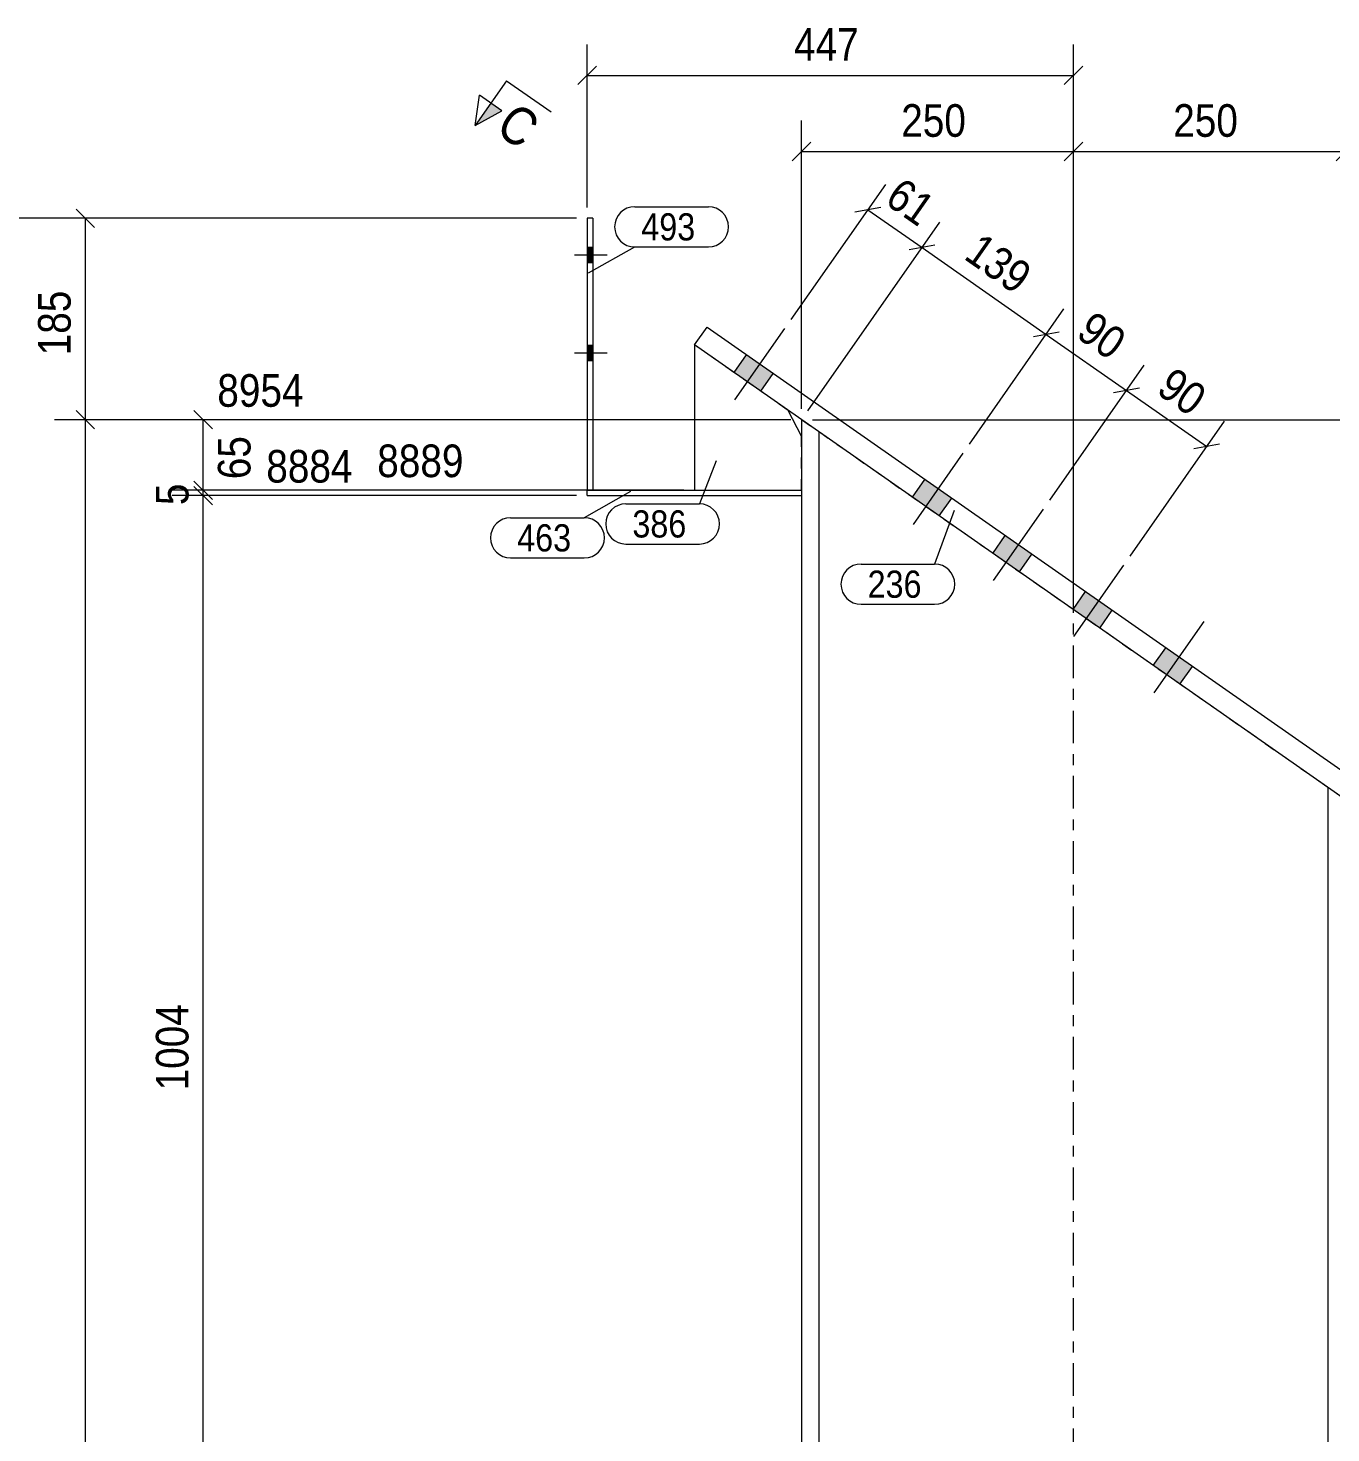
# Model space of a CAD drawing. Header units: millimetres. Extents: x 2 to 579, y 1 to 825.
# Drawn here: x 131.9 to 251.6, y 605.3 to 734.4 of the extents above; entities that cross this region are included whole.
import ezdxf

# ---------------------------------------------------------------- set-up
doc = ezdxf.new("R2010")
doc.units = ezdxf.units.MM
for name, pattern in [('XKITLINE00', [0]), ('XKITLINE01', [4, 1, -1, 1, -1]), ('XKITLINE03', [6, 3, -1, 1, -1])]:
    doc.linetypes.add(name, pattern=pattern)
for name, color, linetype, lineweight in [('Bolt', 3, 'Continuous', 0), ('Dimensions', 7, 'Continuous', 0), ('Part', 2, 'Continuous', 0), ('PartMark', 7, 'Continuous', 0), ('Section', 6, 'Continuous', 0)]:
    doc.layers.add(name, color=color, linetype=linetype, lineweight=lineweight)
doc.styles.add('ARIAL', font='ARIAL.TTF')

# ---------------------------------------------------------------- blocks, each defined once
blk = doc.blocks.new('*A5')
at = {"layer": 'Bolt'}
for points in [[(200.36, 702.66), (199.22, 701.02), (196.76, 702.74), (197.91, 704.38)], [(200.36, 702.66), (199.22, 701.02), (196.76, 702.74), (197.91, 704.38)], [(216.76, 691.2), (215.61, 689.56), (213.15, 691.28), (214.3, 692.92)], [(216.76, 691.2), (215.61, 689.56), (213.15, 691.28), (214.3, 692.92)], [(224.13, 686.05), (222.99, 684.41), (220.53, 686.12), (221.67, 687.76)], [(224.13, 686.05), (222.99, 684.41), (220.53, 686.12), (221.67, 687.76)], [(231.51, 680.89), (230.36, 679.25), (227.91, 680.97), (229.05, 682.61)], [(231.51, 680.89), (230.36, 679.25), (227.91, 680.97), (229.05, 682.61)], [(238.89, 675.73), (237.74, 674.09), (235.28, 675.81), (236.43, 677.45)], [(238.89, 675.73), (237.74, 674.09), (235.28, 675.81), (236.43, 677.45)], [(278.23, 648.23), (277.08, 646.6), (274.62, 648.31), (275.77, 649.95)], [(278.23, 648.23), (277.08, 646.6), (274.62, 648.31), (275.77, 649.95)], [(285.61, 643.08), (284.46, 641.44), (282, 643.16), (283.15, 644.8)], [(285.61, 643.08), (284.46, 641.44), (282, 643.16), (283.15, 644.8)], [(292.98, 637.92), (291.84, 636.28), (289.38, 638), (290.52, 639.64)], [(292.98, 637.92), (291.84, 636.28), (289.38, 638), (290.52, 639.64)], [(306.92, 628.18), (305.77, 626.54), (303.31, 628.26), (304.46, 629.9)], [(306.92, 628.18), (305.77, 626.54), (303.31, 628.26), (304.46, 629.9)]]:
    blk.add_hatch(color=3, dxfattribs=at).paths.add_polyline_path(points, flags=17)
at = {"layer": 'Bolt', "color": 3, "linetype": 'XKITLINE00', "lineweight": 0}
for p, q in [((196.84, 700.24), (201.43, 706.8)), ((196.84, 700.24), (201.43, 706.8)), ((196.76, 702.74), (197.91, 704.38)), ((196.76, 702.74), (197.91, 704.38)), ((199.22, 701.02), (200.36, 702.66)), ((199.22, 701.02), (200.36, 702.66)), ((213.24, 688.78), (217.82, 695.34)), ((213.24, 688.78), (217.82, 695.34)), ((213.15, 691.28), (214.3, 692.92)), ((213.15, 691.28), (214.3, 692.92)), ((215.61, 689.56), (216.76, 691.2)), ((215.61, 689.56), (216.76, 691.2)), ((220.61, 683.63), (225.2, 690.18)), ((220.61, 683.63), (225.2, 690.18)), ((220.53, 686.12), (221.67, 687.76)), ((220.53, 686.12), (221.67, 687.76)), ((222.99, 684.41), (224.13, 686.05)), ((222.99, 684.41), (224.13, 686.05)), ((227.99, 678.47), (232.57, 685.03)), ((227.99, 678.47), (232.57, 685.03)), ((227.91, 680.97), (229.05, 682.61)), ((227.91, 680.97), (229.05, 682.61)), ((230.36, 679.25), (231.51, 680.89)), ((230.36, 679.25), (231.51, 680.89)), ((235.37, 673.31), (239.95, 679.87)), ((235.37, 673.31), (239.95, 679.87)), ((235.28, 675.81), (236.43, 677.45)), ((235.28, 675.81), (236.43, 677.45)), ((237.74, 674.09), (238.89, 675.73)), ((237.74, 674.09), (238.89, 675.73)), ((274.71, 645.82), (279.29, 652.37)), ((274.71, 645.82), (279.29, 652.37)), ((274.62, 648.31), (275.77, 649.95)), ((274.62, 648.31), (275.77, 649.95)), ((277.08, 646.6), (278.23, 648.23)), ((277.08, 646.6), (278.23, 648.23)), ((282.08, 640.66), (286.67, 647.22)), ((282.08, 640.66), (286.67, 647.22)), ((282, 643.16), (283.15, 644.8)), ((282, 643.16), (283.15, 644.8)), ((284.46, 641.44), (285.61, 643.08)), ((284.46, 641.44), (285.61, 643.08)), ((289.46, 635.5), (294.04, 642.06)), ((289.46, 635.5), (294.04, 642.06)), ((289.38, 638), (290.52, 639.64)), ((289.38, 638), (290.52, 639.64)), ((291.84, 636.28), (292.98, 637.92)), ((291.84, 636.28), (292.98, 637.92)), ((303.4, 625.76), (307.98, 632.32)), ((303.4, 625.76), (307.98, 632.32)), ((303.31, 628.26), (304.46, 629.9)), ((303.31, 628.26), (304.46, 629.9)), ((305.77, 626.54), (306.92, 628.18)), ((305.77, 626.54), (306.92, 628.18))]:
    blk.add_line(p, q, dxfattribs=at)
blk = doc.blocks.new('*A11')
at = {"layer": 'Bolt'}
for points in [[(183.26, 714.23), (183.76, 714.23), (183.76, 712.83), (183.26, 712.83)], [(183.26, 705.23), (183.76, 705.23), (183.76, 703.83), (183.26, 703.83)]]:
    blk.add_hatch(color=3, dxfattribs=at).paths.add_polyline_path(points, flags=17)
at = {"layer": 'Bolt', "color": 3, "linetype": 'XKITLINE00', "lineweight": 0}
for p, q in [((185.1, 713.53), (182.1, 713.53)), ((183.76, 714.23), (183.26, 714.23)), ((183.76, 712.83), (183.26, 712.83)), ((183.76, 705.23), (183.26, 705.23)), ((185.1, 704.53), (182.1, 704.53)), ((183.76, 703.83), (183.26, 703.83))]:
    blk.add_line(p, q, dxfattribs=at)
blk = doc.blocks.new('*A12')
at = {"layer": 'Bolt'}
for points in [[(183.26, 714.23), (183.76, 714.23), (183.76, 712.83), (183.26, 712.83)], [(183.26, 705.23), (183.76, 705.23), (183.76, 703.83), (183.26, 703.83)]]:
    blk.add_hatch(color=3, dxfattribs=at).paths.add_polyline_path(points, flags=17)
at = {"layer": 'Bolt', "color": 3, "linetype": 'XKITLINE00', "lineweight": 0}
for p, q in [((185.1, 713.53), (182.1, 713.53)), ((183.76, 714.23), (183.26, 714.23)), ((183.76, 712.83), (183.26, 712.83)), ((183.76, 705.23), (183.26, 705.23)), ((185.1, 704.53), (182.1, 704.53)), ((183.76, 703.83), (183.26, 703.83))]:
    blk.add_line(p, q, dxfattribs=at)
blk = doc.blocks.new('*A15')
at = {"layer": 'Part', "color": 2, "linetype": 'XKITLINE00', "lineweight": 0}
for p, q in [((193.13, 705.28), (194.27, 706.92)), ((194.27, 706.92), (310.58, 625.62)), ((309.44, 623.98), (193.13, 705.28)), ((310.58, 625.62), (309.44, 623.98))]:
    blk.add_line(p, q, dxfattribs=at)
blk = doc.blocks.new('*A16')
at = {"layer": 'Part', "color": 2, "linetype": 'XKITLINE00', "lineweight": 0}
for p, q in [((202.96, 698.4), (202.96, 158.66)), ((204.56, 697.29), (204.56, 158.66)), ((251.36, 158.66), (251.36, 664.58))]:
    blk.add_line(p, q, dxfattribs=at)
at = {"layer": 'Part', "color": 7, "linetype": 'XKITLINE01', "lineweight": 0}
blk.add_line((252.96, 663.46), (202.96, 698.4), dxfattribs=at)
at = {"layer": 'Part', "color": 7, "linetype": 'XKITLINE03', "lineweight": 0}
blk.add_line((227.96, 158.66), (227.96, 690.93), dxfattribs=at)
blk = doc.blocks.new('*A19')
at = {"layer": 'Part', "color": 2, "linetype": 'XKITLINE00', "lineweight": 0}
for p, q in [((193.13, 705.28), (193.13, 691.93)), ((202.96, 696.9), (201.73, 699.26))]:
    blk.add_line(p, q, dxfattribs=at)
at = {"layer": 'Part', "color": 7, "linetype": 'XKITLINE01', "lineweight": 0}
for p, q in [((201.73, 699.26), (193.13, 705.28)), ((202.96, 691.93), (202.96, 696.9)), ((193.13, 691.93), (202.96, 691.93))]:
    blk.add_line(p, q, dxfattribs=at)
blk = doc.blocks.new('*A24')
at = {"layer": 'Part', "color": 2, "linetype": 'XKITLINE00', "lineweight": 0}
for p, q in [((183.26, 716.93), (183.26, 691.93)), ((183.76, 716.93), (183.26, 716.93)), ((183.76, 716.93), (183.76, 691.93)), ((183.26, 691.93), (183.76, 691.93))]:
    blk.add_line(p, q, dxfattribs=at)
blk = doc.blocks.new('*A25')
at = {"layer": 'Part', "color": 2, "linetype": 'XKITLINE00', "lineweight": 0}
for p, q in [((183.26, 691.43), (183.26, 691.93)), ((183.26, 691.93), (202.96, 691.93)), ((183.26, 691.43), (202.96, 691.43))]:
    blk.add_line(p, q, dxfattribs=at)
at = {"layer": 'Part', "color": 7, "linetype": 'XKITLINE01', "lineweight": 0}
blk.add_line((202.96, 691.93), (202.96, 691.43), dxfattribs=at)
blk = doc.blocks.new('*A96')
at = {"layer": 'Dimensions', "color": 7, "linetype": 'XKITLINE00', "lineweight": 0}
blk.add_line((182.26, 716.93), (122.28, 716.93), dxfattribs=at)
blk = doc.blocks.new('*A103')
at = {"layer": 'PartMark', "color": 7, "linetype": 'XKITLINE00', "lineweight": 0}
for p, q in [((187.23, 691.8), (182.99, 689.4)), ((176.22, 689.4), (182.99, 689.4)), ((176.22, 685.7), (182.99, 685.7))]:
    blk.add_line(p, q, dxfattribs=at)
for centre, start, end in [((176.22, 687.55), 90, 270), ((182.99, 687.55), 270, 90)]:
    blk.add_arc(centre, 1.85, start, end, dxfattribs=at)
at = {"layer": 'PartMark', "color": 3, "style": 'ARIAL', "width": 0.85}
blk.add_text('463', height=2.5, dxfattribs=at).set_placement((176.82, 686.3))
blk = doc.blocks.new('*A104')
at = {"layer": 'PartMark', "color": 7, "linetype": 'XKITLINE00', "lineweight": 0}
for p, q in [((187.63, 717.99), (194.39, 717.99)), ((183.39, 711.9), (187.63, 714.29)), ((187.63, 714.29), (194.39, 714.29))]:
    blk.add_line(p, q, dxfattribs=at)
for centre, start, end in [((187.63, 716.14), 90, 270), ((194.39, 716.14), 270, 90)]:
    blk.add_arc(centre, 1.85, start, end, dxfattribs=at)
at = {"layer": 'PartMark', "color": 3, "style": 'ARIAL', "width": 0.85}
blk.add_text('493', height=2.5, dxfattribs=at).set_placement((188.23, 714.89))
blk = doc.blocks.new('*A105')
at = {"layer": 'PartMark', "color": 7, "linetype": 'XKITLINE00', "lineweight": 0}
for p, q in [((195.12, 694.63), (193.57, 690.68)), ((186.81, 690.68), (193.57, 690.68)), ((186.81, 686.98), (193.57, 686.98))]:
    blk.add_line(p, q, dxfattribs=at)
for centre, start, end in [((186.81, 688.83), 90, 270), ((193.57, 688.83), 270, 90)]:
    blk.add_arc(centre, 1.85, start, end, dxfattribs=at)
at = {"layer": 'PartMark', "color": 3, "style": 'ARIAL', "width": 0.85}
blk.add_text('386', height=2.5, dxfattribs=at).set_placement((187.41, 687.58))
blk = doc.blocks.new('*A107')
at = {"layer": 'PartMark', "color": 7, "linetype": 'XKITLINE00', "lineweight": 0}
for p, q in [((217, 690.05), (215.19, 685.14)), ((208.43, 685.14), (215.19, 685.14)), ((208.43, 681.44), (215.19, 681.44))]:
    blk.add_line(p, q, dxfattribs=at)
for centre, start, end in [((208.43, 683.29), 90, 270), ((215.19, 683.29), 270, 90)]:
    blk.add_arc(centre, 1.85, start, end, dxfattribs=at)
at = {"layer": 'PartMark', "color": 3, "style": 'ARIAL', "width": 0.85}
blk.add_text('236', height=2.5, dxfattribs=at).set_placement((209.03, 682.04))
blk = doc.blocks.new('*A113')
at = {"layer": 'Section'}
blk.add_hatch(color=3, dxfattribs=at).paths.add_polyline_path([(175.42, 726.8), (172.96, 725.47), (174.4, 727.52)], flags=17)
at = {"layer": 'Section', "color": 1, "linetype": 'XKITLINE00', "lineweight": 0}
for q in [(172.96, 725.47), (179.93, 726.71)]:
    blk.add_line((175.83, 729.57), q, dxfattribs=at)
at = {"layer": 'Section', "color": 3, "linetype": 'XKITLINE00', "lineweight": 0}
for p, q in [((172.96, 725.47), (173.37, 728.24)), ((175.42, 726.8), (173.37, 728.24)), ((172.96, 725.47), (175.42, 726.8))]:
    blk.add_line(p, q, dxfattribs=at)
at = {"layer": 'Section', "color": 7, "style": 'ARIAL', "width": 0.85}
blk.add_text('C', height=3.5, rotation=-34.9504, dxfattribs=at).set_placement((174.68, 724.88))
blk = doc.blocks.new('*A118')
at = {"layer": 'Dimensions', "color": 7, "linetype": 'XKITLINE00', "lineweight": 0}
for p, q in [((202, 707.62), (210.69, 720.05)), ((210.24, 717.92), (207.87, 717.5)), ((209.05, 717.71), (214.03, 714.24)), ((203.53, 699.22), (215.66, 716.57)), ((215.21, 714.45), (212.84, 714.03))]:
    blk.add_line(p, q, dxfattribs=at)
at = {"layer": 'Dimensions', "color": 3}
for p in [(209.05, 717.71), (214.03, 714.24)]:
    blk.add_point(p, dxfattribs=at)
at = {"layer": 'Dimensions', "color": 3, "style": 'ARIAL', "width": 0.85}
blk.add_text('61', height=3, rotation=-34.9504, dxfattribs=at).set_placement((210.49, 718.35))
blk = doc.blocks.new('*A119')
at = {"layer": 'Dimensions', "color": 7, "linetype": 'XKITLINE00', "lineweight": 0}
for p, q in [((203.53, 699.22), (215.66, 716.57)), ((215.21, 714.45), (212.84, 714.03)), ((214.03, 714.24), (225.45, 706.25)), ((218.39, 696.16), (227.08, 708.59)), ((226.63, 706.46), (224.27, 706.04))]:
    blk.add_line(p, q, dxfattribs=at)
at = {"layer": 'Dimensions', "color": 3}
for p in [(214.03, 714.24), (225.45, 706.25)]:
    blk.add_point(p, dxfattribs=at)
at = {"layer": 'Dimensions', "color": 3, "style": 'ARIAL', "width": 0.85}
blk.add_text('139', height=3, rotation=-34.9504, dxfattribs=at).set_placement((217.77, 713.26))
blk = doc.blocks.new('*A120')
at = {"layer": 'Dimensions', "color": 7, "linetype": 'XKITLINE00', "lineweight": 0}
for p, q in [((218.39, 696.16), (227.08, 708.59)), ((226.63, 706.46), (224.27, 706.04)), ((225.45, 706.25), (232.82, 701.1)), ((225.77, 691), (234.46, 703.43)), ((234.01, 701.31), (231.64, 700.89))]:
    blk.add_line(p, q, dxfattribs=at)
at = {"layer": 'Dimensions', "color": 3}
for p in [(225.45, 706.25), (232.82, 701.1)]:
    blk.add_point(p, dxfattribs=at)
at = {"layer": 'Dimensions', "color": 3, "style": 'ARIAL', "width": 0.85}
blk.add_text('90', height=3, rotation=-34.9504, dxfattribs=at).set_placement((228.08, 706.06))
blk = doc.blocks.new('*A121')
at = {"layer": 'Dimensions', "color": 7, "linetype": 'XKITLINE00', "lineweight": 0}
for p, q in [((225.77, 691), (234.46, 703.43)), ((234.01, 701.31), (231.64, 700.89)), ((232.82, 701.1), (240.2, 695.94)), ((233.15, 685.85), (241.83, 698.28)), ((241.38, 696.15), (239.02, 695.73))]:
    blk.add_line(p, q, dxfattribs=at)
at = {"layer": 'Dimensions', "color": 3}
for p in [(232.82, 701.1), (240.2, 695.94)]:
    blk.add_point(p, dxfattribs=at)
at = {"layer": 'Dimensions', "color": 3, "style": 'ARIAL', "width": 0.85}
blk.add_text('90', height=3, rotation=-34.9504, dxfattribs=at).set_placement((235.46, 700.9))
blk = doc.blocks.new('*A122')
at = {"layer": 'Dimensions', "color": 7, "linetype": 'XKITLINE00', "lineweight": 0}
for p, q in [((202.96, 699.4), (202.96, 725.92)), ((227.96, 681.93), (227.96, 725.92)), ((203.81, 723.92), (202.11, 722.22)), ((228.81, 723.92), (227.11, 722.22)), ((202.96, 723.07), (227.96, 723.07))]:
    blk.add_line(p, q, dxfattribs=at)
at = {"layer": 'Dimensions', "color": 3}
for p in [(202.96, 723.07), (227.96, 723.07)]:
    blk.add_point(p, dxfattribs=at)
at = {"layer": 'Dimensions', "color": 3, "style": 'ARIAL', "width": 0.85}
blk.add_text('250', height=3, dxfattribs=at).set_placement((212.12, 724.42))
blk = doc.blocks.new('*A123')
at = {"layer": 'Dimensions', "color": 7, "linetype": 'XKITLINE00', "lineweight": 0}
for p, q in [((227.96, 681.93), (227.96, 725.92)), ((252.96, 664.46), (252.96, 725.92)), ((228.81, 723.92), (227.11, 722.22)), ((253.81, 723.92), (252.11, 722.22)), ((227.96, 723.07), (252.96, 723.07))]:
    blk.add_line(p, q, dxfattribs=at)
at = {"layer": 'Dimensions', "color": 3}
for p in [(227.96, 723.07), (252.96, 723.07)]:
    blk.add_point(p, dxfattribs=at)
at = {"layer": 'Dimensions', "color": 3, "style": 'ARIAL', "width": 0.85}
blk.add_text('250', height=3, dxfattribs=at).set_placement((237.12, 724.42))
blk = doc.blocks.new('*A126')
at = {"layer": 'Dimensions', "color": 7, "linetype": 'XKITLINE00', "lineweight": 0}
blk.add_line((203.96, 698.4), (337.48, 698.4), dxfattribs=at)
blk = doc.blocks.new('*A127')
at = {"layer": 'Dimensions', "color": 7, "linetype": 'XKITLINE00', "lineweight": 0}
for p, q in [((136.28, 699.25), (137.98, 697.56)), ((201.96, 698.4), (134.28, 698.4)), ((137.13, 70.06), (137.13, 698.4))]:
    blk.add_line(p, q, dxfattribs=at)
at = {"layer": 'Dimensions', "color": 3}
blk.add_point((137.13, 698.4), dxfattribs=at)
blk = doc.blocks.new('*A128')
at = {"layer": 'Dimensions', "color": 7, "linetype": 'XKITLINE00', "lineweight": 0}
for p, q in [((182.26, 716.93), (134.28, 716.93)), ((136.28, 717.77), (137.98, 716.08)), ((137.13, 698.4), (137.13, 716.93)), ((136.28, 699.25), (137.98, 697.56)), ((201.96, 698.4), (134.28, 698.4))]:
    blk.add_line(p, q, dxfattribs=at)
at = {"layer": 'Dimensions', "color": 3}
for p in [(137.13, 716.93), (137.13, 698.4)]:
    blk.add_point(p, dxfattribs=at)
at = {"layer": 'Dimensions', "color": 3, "style": 'ARIAL', "width": 0.85}
blk.add_text('185', height=3, rotation=90.0002, dxfattribs=at).set_placement((135.78, 704.33))
blk = doc.blocks.new('*A130')
at = {"layer": 'Dimensions', "color": 7, "linetype": 'XKITLINE00', "lineweight": 0}
blk.add_line((203.96, 698.4), (378.36, 698.4), dxfattribs=at)
blk = doc.blocks.new('*A133')
at = {"layer": 'Dimensions', "color": 7, "linetype": 'XKITLINE00', "lineweight": 0}
blk.add_line((203.96, 698.4), (318.36, 698.4), dxfattribs=at)
blk = doc.blocks.new('*A140')
at = {"layer": 'Dimensions', "color": 7, "linetype": 'XKITLINE00', "lineweight": 0}
for p, q in [((147.11, 692.27), (148.81, 690.58)), ((182.26, 691.43), (145.11, 691.43)), ((147.96, 590.98), (147.96, 691.43)), ((147.11, 591.83), (148.81, 590.13)), ((183.96, 590.98), (145.11, 590.98))]:
    blk.add_line(p, q, dxfattribs=at)
at = {"layer": 'Dimensions', "color": 3}
for p in [(147.96, 691.43), (147.96, 590.98)]:
    blk.add_point(p, dxfattribs=at)
at = {"layer": 'Dimensions', "color": 3, "style": 'ARIAL', "width": 0.85}
blk.add_text('8884', height=3, dxfattribs=at).set_placement((153.76, 692.63))
blk.add_text('1004', height=3, rotation=90.0002, dxfattribs=at).set_placement((146.61, 636.75))
blk = doc.blocks.new('*A141')
at = {"layer": 'Dimensions', "color": 7, "linetype": 'XKITLINE00', "lineweight": 0}
for p, q in [((147.11, 692.77), (148.81, 691.08)), ((147.11, 692.27), (148.81, 690.58)), ((192.13, 691.93), (145.11, 691.93)), ((182.26, 691.43), (145.11, 691.43)), ((147.96, 691.43), (147.96, 691.93))]:
    blk.add_line(p, q, dxfattribs=at)
at = {"layer": 'Dimensions', "color": 3}
for p in [(147.96, 691.93), (147.96, 691.43)]:
    blk.add_point(p, dxfattribs=at)
at = {"layer": 'Dimensions', "color": 3, "style": 'ARIAL', "width": 0.85}
blk.add_text('8889', height=3, dxfattribs=at).set_placement((163.96, 693.13))
blk.add_text('5', height=3, rotation=90.0002, dxfattribs=at).set_placement((146.61, 690.56))
blk = doc.blocks.new('*A142')
at = {"layer": 'Dimensions', "color": 7, "linetype": 'XKITLINE00', "lineweight": 0}
for p, q in [((147.11, 699.25), (148.81, 697.56)), ((201.96, 698.4), (145.56, 698.4)), ((147.96, 691.93), (147.96, 698.4)), ((147.11, 692.77), (148.81, 691.08)), ((192.13, 691.93), (145.56, 691.93))]:
    blk.add_line(p, q, dxfattribs=at)
at = {"layer": 'Dimensions', "color": 3}
for p in [(147.96, 698.4), (147.96, 691.93)]:
    blk.add_point(p, dxfattribs=at)
at = {"layer": 'Dimensions', "color": 3, "style": 'ARIAL', "width": 0.85}
blk.add_text('8954', height=3, dxfattribs=at).set_placement((149.26, 699.6))
blk.add_text('65', height=3, rotation=90.0002, dxfattribs=at).set_placement((152.31, 692.94))
blk = doc.blocks.new('*A145')
at = {"layer": 'Dimensions', "color": 7, "linetype": 'XKITLINE00', "lineweight": 0}
for p, q in [((183.26, 717.93), (183.26, 732.91)), ((227.96, 681.93), (227.96, 732.91)), ((184.11, 730.91), (182.41, 729.22)), ((183.26, 730.06), (227.96, 730.06)), ((228.81, 730.91), (227.11, 729.22))]:
    blk.add_line(p, q, dxfattribs=at)
at = {"layer": 'Dimensions', "color": 3}
for p in [(183.26, 730.06), (227.96, 730.06)]:
    blk.add_point(p, dxfattribs=at)
at = {"layer": 'Dimensions', "color": 3, "style": 'ARIAL', "width": 0.85}
blk.add_text('447', height=3, dxfattribs=at).set_placement((202.27, 731.41))

msp = doc.modelspace()

# ---------------------------------------------------------------- block references
at = {"lineweight": 0}
for name in ['*A145', '*A113', '*A122', '*A123', '*A118', '*A96', '*A128', '*A24', '*A104', '*A119', '*A11', '*A12', '*A120', '*A15', '*A5', '*A19', '*A142', '*A126', '*A130', '*A133', '*A121', '*A127', '*A141', '*A140', '*A105', '*A103', '*A25', '*A107']:
    msp.add_blockref(name, (0, 0), dxfattribs=at)
at = {"layer": 'Part', "lineweight": 0}
msp.add_blockref('*A16', (0, 0), dxfattribs=at)

doc.saveas('drawing.dxf')
